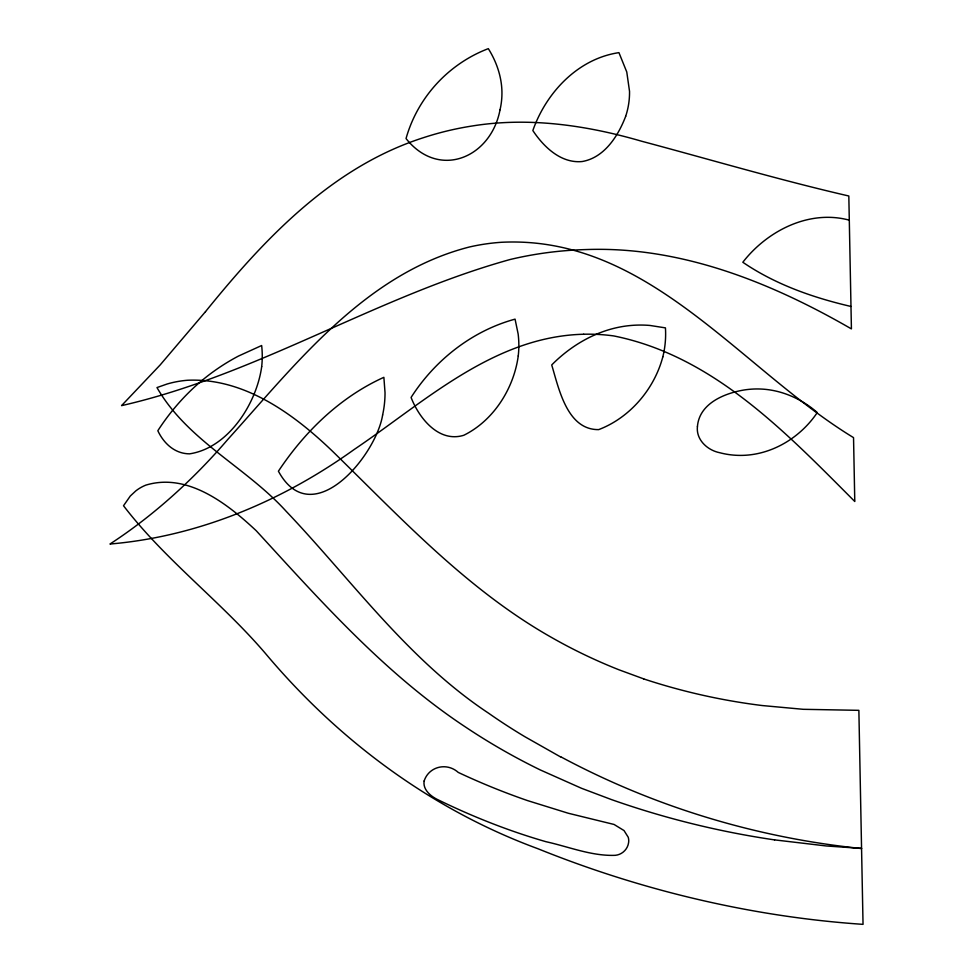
<?xml version="1.0" encoding="UTF-8"?>
<svg xmlns="http://www.w3.org/2000/svg" width="973" height="973" viewBox="0 0 973 973"><rect width="100%" height="100%" fill="white"/><g stroke="black" fill="none" stroke-linecap="round" stroke-linejoin="round"><path stroke-width="1.46" d="M583.703 334.238C493.639 336.451 424.629 401.983 354.172 449.49C282.535 500.876 198.285 536.561 109.961 544.029C140.513 524.167 168.706 500.779 194.588 475.165A614.972 593.737 -3.5 0 0 227.731 439.516C296.388 363.464 365.337 273.559 469.448 246.984A197.422 190.599 -3.5 0 1 501.533 242.277C647.763 235.077 739.942 368.487 853.54 437.631L854.78 501.496C785.843 432.486 713.148 355.863 613.732 335.928A179.385 173.194 -3.5 0 0 583.703 334.238M861.555 848.407L826.296 845.963L774.581 839.881M849.295 220.166C809.244 209.329 767.247 230.759 742.825 262.26C775.274 284.42 812.942 297.629 850.986 306.459M643.676 678.874L619.181 669.874A523.462 505.388 -3.5 0 1 550.986 637.133C467.308 589.638 401.277 518.402 333.119 451.837C294.199 414.255 244.405 377.731 187.667 380.248A97.13 93.773 -3.5 0 0 167.052 384.031L156.981 387.57C187.461 440.696 245.926 466.991 286.086 511.214C351.812 580.249 408.015 659.816 488.58 713.197A591.158 570.75 -3.5 0 0 524.994 736.78L561.251 757.31M861.543 848.541A795.16 767.697 -3.5 0 1 561.36 757.116M774.581 839.894A850.475 821.103 -3.5 0 1 611.445 799.575L581.489 788.276L540.307 769.947A634.323 612.431 -3.5 0 1 465.836 727.245C385.308 674.094 320.968 601.302 256.252 530.759C227.5 503.832 187.57 472.355 145.695 485.174A40.854 39.443 -3.5 0 0 135.855 490.854L130.297 496.023L123.522 505.741C165.215 560.193 220.98 601.436 265.434 653.442C338.239 740.161 431.246 809.475 537.911 848.724A1076.211 1039.055 -3.5 0 0 672.975 893.287C735.211 909.366 798.882 920.02 863.039 924.35L858.867 710.339L803.187 709.305L762.248 705.547A603.905 583.046 -3.5 0 1 643.664 678.899M697.422 426.685C695.987 439.893 707.614 450.317 719.728 452.713A78.108 75.407 -3.5 0 0 740.137 455.4C771.042 455.559 800.28 437.886 817.284 412.54C802.214 399.344 783.07 390.538 762.966 389.151A80.905 78.108 -3.5 0 0 741.645 390.416C722.392 394.126 699.125 404.391 697.422 426.685M424.131 781.015C422.72 789.31 430.175 795.756 436.804 799.186C471.917 816.383 508.393 830.869 545.975 841.706C568.767 846.717 591.62 856.228 615.252 855.328C621.942 854.72 627.573 849.49 628.558 842.837A13.184 12.734 -3.5 0 0 628.205 837.206L624.021 830.553L614.06 824.459L568.281 813.246L527.585 800.609A687.51 663.768 -3.5 0 1 458.247 772.416C446.704 762.029 428.777 766.529 424.131 781.015M261.688 366.639C256.629 403.369 228.546 447.933 189.565 453.844A29.737 28.716 -3.5 0 1 178.302 451.642C168.937 447.86 162.029 439.711 157.821 430.723C170.348 411.372 185.685 393.81 203.527 379.202A208.125 200.937 -3.5 0 1 238.494 356.057L261.652 345.524A101.301 97.811 -3.5 0 1 261.688 366.639M518.244 355.936C513.841 388.507 493.579 420.604 463.805 435.272C438.762 443.019 419.059 418.135 411.08 397.446C434.955 360.119 472.063 330.844 515.058 319.144L518.135 333.946A99.112 95.695 -3.5 0 1 518.244 355.936M382.632 414.936C376.186 455.583 312.065 533.18 278.412 471.2C304.683 431.635 340.222 397.02 383.873 377.329L385.028 392.666A110.119 106.312 -3.5 0 1 382.632 414.936M500.025 109.815C491.037 157.699 439.018 179.993 406.033 138.555A140.599 135.746 -3.5 0 1 442.423 77.852C455.571 65.179 471.236 55.133 488.324 48.65C496.388 61.53 501.606 76.393 501.934 91.669A78.728 76.003 -3.5 0 1 500.025 109.815M662.808 356.884C654.342 389.054 629.859 417.782 598.687 429.616C567.101 429.993 558.855 388.641 551.715 364.948C571.917 344.515 598.322 329.433 627.111 325.882A106.081 102.408 -3.5 0 1 649.976 325.456L665.435 327.877A101.156 97.665 -3.5 0 1 662.82 356.884M625.675 116.31C618.208 135.94 604.33 157.784 582.036 161.554C560.874 163.5 543.688 146.887 532.839 130.54C546.157 92.617 577.877 58.721 618.937 52.639L626.77 71.99L629.531 91.34A80.491 77.706 -3.5 0 1 625.675 116.31M205.498 311.652L160.18 364.924L121.564 405.632C257.59 374.641 376.417 296.558 510.18 259.487A358.721 346.327 -3.5 0 1 585.454 249.587C680.212 245.914 770.738 282.292 851.424 328.898L848.821 195.999C779.166 179.932 710.594 159.621 641.548 141.207C586.926 125.31 529.13 116.833 472.501 125.943A299.064 288.738 -3.5 0 0 423.498 137.667C332.061 166.882 264.194 239.078 205.498 311.652"/></g></svg>
